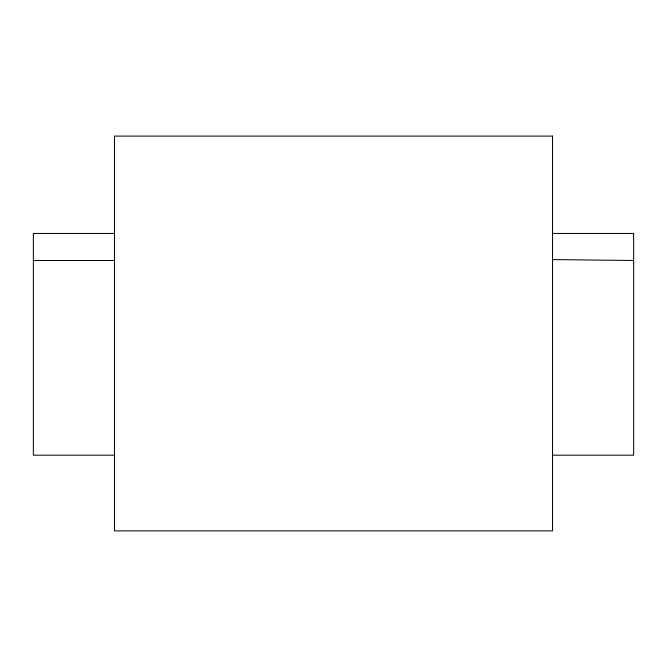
<?xml version="1.0" encoding="UTF-8"?>
<svg xmlns="http://www.w3.org/2000/svg" width="667" height="667" viewBox="0 0 667 667"><rect width="100%" height="100%" fill="white"/><g stroke="black" fill="none" stroke-linecap="round" stroke-linejoin="round"><path stroke-width="1" d="M114.474 233.45L33.35 233.45L33.35 455.186L114.474 455.186M552.526 233.45L633.65 233.45L633.65 455.186L552.526 455.186M33.35 260.489L114.474 260.489M552.526 259.588L633.65 260.489M552.526 136.101L114.474 136.101L114.474 530.899L552.526 530.899L552.526 136.101"/></g></svg>
